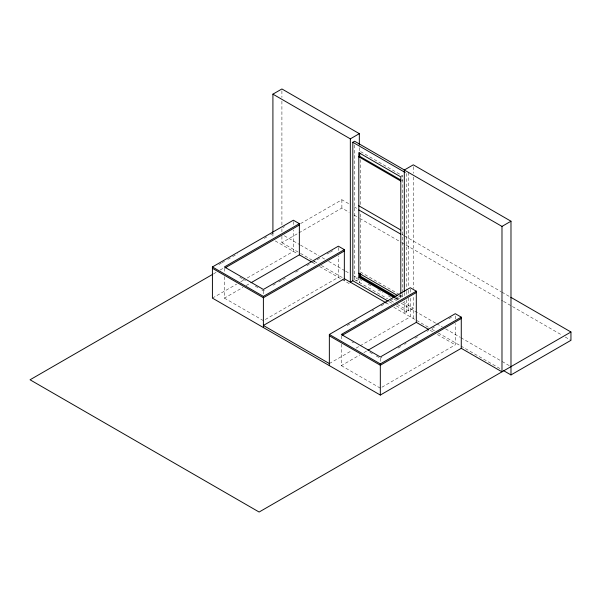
<?xml version="1.0" encoding="UTF-8"?>
<svg xmlns="http://www.w3.org/2000/svg" width="601" height="601" viewBox="0 0 601 601"><rect width="100%" height="100%" fill="white"/><g stroke="black" fill="none" stroke-linecap="round" stroke-linejoin="round"><path stroke-width="0.45" stroke-dasharray="3 2.25" d="M218.892 264.568L221.318 263.163M222.13 262.697L224.556 261.292M227.794 259.422L231.843 257.085M232.655 256.619L237.508 253.817M264.222 238.394L267.468 236.524M270.705 234.653L273.943 232.782M282.846 227.644L284.461 226.705M213.618 273.801L216.06 272.396M220.116 270.052L224.181 267.708M300.545 223.61L341.879 199.75L349.189 203.972M281.907 236.223L281.907 242.684L298.119 233.323M298.93 232.857L341.879 208.059L349.189 212.281M402.587 292.589L402.587 175.853L401.686 176.371L400.071 175.439M401.686 180.525L402.587 180.007M212.416 298.119L236.704 284.093M240.746 281.756L243.983 279.886M247.229 278.015L293.371 251.376L293.371 229.95M224.406 276.685L224.406 298.119L242.947 287.413M246.17 285.55L250.196 283.221M261.766 289.87L263.388 290.809L264.996 289.877M273.057 285.227L275.476 283.83M278.699 281.967L281.922 280.104M282.733 279.638L285.956 277.775M295.624 272.193L298.847 270.33M306.908 265.68L309.327 264.282M312.55 262.419L319.807 258.235M327.064 254.043L329.476 252.653M330.287 252.187L332.706 250.79M354.613 144.976L354.613 279.72L357.76 277.902M356.333 280.802L359.33 279.074L359.33 282.763M347.16 325.532L350.398 323.661M353.636 321.79L356.874 319.927M372.259 311.048L373.875 310.108M381.162 305.901L386.826 302.634M390.064 300.763L393.302 298.892M402.587 293.528L402.587 296.338L400.784 297.375L398.365 295.977M406.787 299.756L406.787 311.919L404.308 313.346L404.308 301.169M397.306 304.369L408.582 310.882L413.3 308.155L413.3 295.977M329.348 363.552L352.021 350.466M356.062 348.129L359.3 346.259M360.112 345.793L410.303 316.81L410.303 297.397M341.345 344.2L341.345 365.626L359.879 354.928M363.913 352.599L367.136 350.736M376.264 355.972L380.32 358.316L381.935 357.392M398.05 348.084L401.28 346.221M404.503 344.358L406.111 343.426M414.983 338.31L418.206 336.447M427.071 331.331L428.678 330.4M431.909 328.537L435.132 326.674M448.834 318.763L452.057 316.907M381.935 387.202L455.28 344.854L455.28 323.428M360.608 151.617L402.587 175.853M354.064 206.789L357.31 208.66M401.986 234.458L403.617 235.397M404.428 235.862L501.091 291.673M501.903 292.146L510.024 296.834M354.064 215.098L358.932 217.908M359.751 218.381L401.175 242.301M401.986 242.766L405.239 244.645M406.051 245.11L502.714 300.921M503.525 301.386L511.654 306.082M512.465 306.548L562.018 335.155M565.263 337.033L570.95 340.316M399.357 294.475L360.608 272.103L360.608 213.002M400.161 294.941L402.587 296.338M399.267 295.459L401.686 296.856L401.686 298.524M396.938 297.232L400.161 299.095M396.036 297.75L399.267 299.614M395.578 297.923L398.801 299.786M402.828 302.108L413.3 308.155M395.135 298.269L398.365 300.132M284.333 235.772L299.651 244.615M300.462 245.08L319.011 255.793M322.234 257.656L324.653 259.054M328.687 261.382L344.816 270.69M345.62 271.156L349.654 273.485M353.688 275.814L359.33 279.074M360.142 279.54L361.749 280.472M368.195 284.19L372.222 286.512M377.864 289.772L382.694 292.559M388.329 295.812L390.748 297.21M393.971 299.073L397.193 300.928M401.22 303.257L435.905 323.285M436.717 323.751L442.366 327.012M445.596 328.875L460.126 337.266M460.929 337.732L501.294 361.036M502.105 361.501L509.37 365.693M354.613 279.72L387.637 298.787M390.86 300.65L394.083 302.513M389.065 301.687L392.288 303.55M396.314 305.871L406.787 311.919M281.907 242.684L299.651 252.923M300.462 253.389L313.361 260.842M314.173 261.307L317.396 263.17M321.43 265.499L343.201 278.068M385.782 302.656L389.944 305.053M393.835 307.306L428.641 327.395M431.871 329.265L435.101 331.128M438.332 332.992L460.126 345.575M460.929 346.041L501.294 369.345M275.273 240.933L297.871 253.975M312.362 262.337L315.608 264.215M319.664 266.559L341.345 279.074M342.089 279.51L350.338 284.265M430.106 330.317L433.351 332.195M437.415 334.539L455.28 344.854M239.837 277.211L242.271 278.616M243.082 279.089L245.524 280.494M255.267 286.121L258.513 287.992M351.901 341.909L353.523 342.848M369.765 352.224L373.011 354.102M224.406 298.119L263.388 320.618L338.348 277.339L338.348 255.913M341.345 365.626L380.32 388.133M455.28 315.976L455.28 319.702M413.3 166.695L413.3 173.253M413.3 177.002L413.3 288.48M413.3 310.236L413.3 318.545M410.303 289.073L410.303 292.777M408.582 172.389L408.582 286.549M408.582 290.298L408.582 294.039M408.582 297.78L408.582 310.882M406.787 173.434L406.787 290.396M406.787 291.335L406.787 295.076M404.308 292.74L404.308 295.549M400.784 294.588L400.784 299.043M380.32 358.316L380.32 362.042M360.608 159.528L360.608 205.497M359.33 147.711L359.33 151.46M344.343 278.729L344.343 280.802M341.879 199.75L341.879 208.059M341.345 335.816L341.345 340.474M338.348 247.529L338.348 251.256M293.371 221.566L293.371 225.292M281.907 90.841L281.907 97.407M281.907 101.156L281.907 224.992M281.907 228.748L281.907 232.497M272.914 233L272.914 237.688M263.388 290.809L263.388 295.467M224.406 268.301L224.406 272.028"/><path stroke-width="0.9" d="M272.914 232.061L272.914 94.154L281.907 88.963L359.33 133.662L359.33 144.901M272.914 94.154L350.338 138.854L359.33 133.662M388.254 301.221L352.817 280.757L352.817 142.272L354.613 141.235L404.556 170.068M400.882 180.06L359.714 156.298L358.812 156.816L400.784 181.051M404.308 291.801L404.308 170.015L501.985 226.412L501.985 371.824L461.275 348.317L380.32 395.052L212.416 298.119L212.416 266.957L293.371 220.214L299.366 223.677L299.366 254.839L251.008 282.755M299.366 223.677L224.406 266.957L263.388 289.457L338.348 246.185L344.343 249.648L344.343 278.729L263.388 325.464L329.348 363.552M212.807 274.266L30.05 379.787L259.121 512.037L570.95 332.007L570.95 340.316L510.985 374.934L503.721 370.742M225.217 267.836L299.366 225.029M404.308 170.015L413.3 164.824L510.985 221.213L510.985 374.934M212.416 266.957L263.388 296.383L344.343 249.648M344.343 251.03L263.388 297.735L212.416 268.301M352.817 280.757L350.338 282.192L350.338 138.854M400.784 293.664L400.784 176.897L358.812 152.662L358.812 277.301L360.608 276.257L396.127 296.766M501.985 226.412L510.985 221.213M329.348 365.626L329.348 334.464L410.303 287.729L416.305 291.192L416.305 322.354L367.94 350.27M416.305 291.192L341.345 334.464L380.32 356.971L455.28 313.692L461.275 317.155L461.275 348.317M342.149 335.35L416.305 292.537M329.348 334.464L380.32 363.898L461.275 317.155M461.275 318.507L380.32 365.243L329.348 335.816M352.817 142.272L405.172 172.502M358.812 205.775L400.784 230.01M510.835 297.3L570.95 332.007M358.812 209.929L400.784 234.165M358.812 273.147L397.562 295.512M395.225 297.285L359.714 276.776L359.714 273.455M358.812 277.301L394.331 297.803M344.343 278.729L385.782 302.656M299.366 254.839L311.543 261.871M416.305 322.354L428.483 329.386M380.32 363.898L380.32 395.052M360.608 273.763L360.608 276.257M359.714 152.834L359.714 156.298M263.388 296.383L263.388 327.545"/></g></svg>
